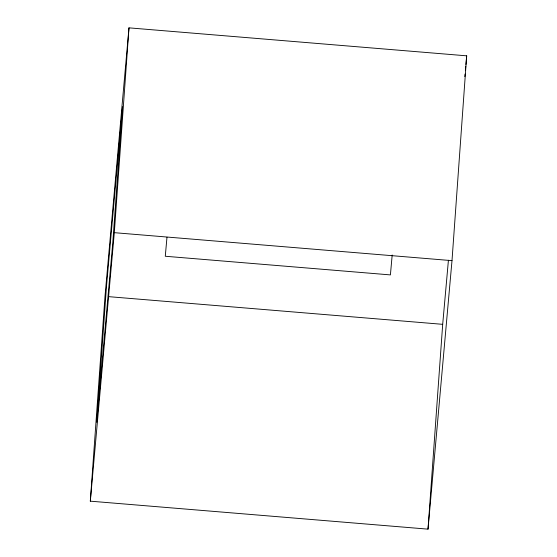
<?xml version="1.0" encoding="UTF-8"?>
<svg xmlns="http://www.w3.org/2000/svg" width="557" height="557" viewBox="0 0 557 557"><rect width="100%" height="100%" fill="white"/><g stroke="black" fill="none" stroke-linecap="round" stroke-linejoin="round"><path stroke-width="0.84" d="M90.318 501.168L105.001 296.352L128.987 27.85L466.682 55.832L451.999 260.648L428.013 529.15L90.318 501.168L114.31 232.673L128.987 27.85M428.013 529.15L442.69 324.327L448.42 260.237M166.982 237.233L165.283 256.255L390.408 274.907L392.184 255.022M464.823 76.615L465.053 74.018M465.367 70.551L465.749 66.22M465.91 64.494L466.682 55.832M114.31 232.673L451.999 260.648M108.462 296.637L442.69 324.327M106.54 285.734L96.751 422.283L112.744 243.284L122.533 106.735L106.54 285.734"/></g></svg>
